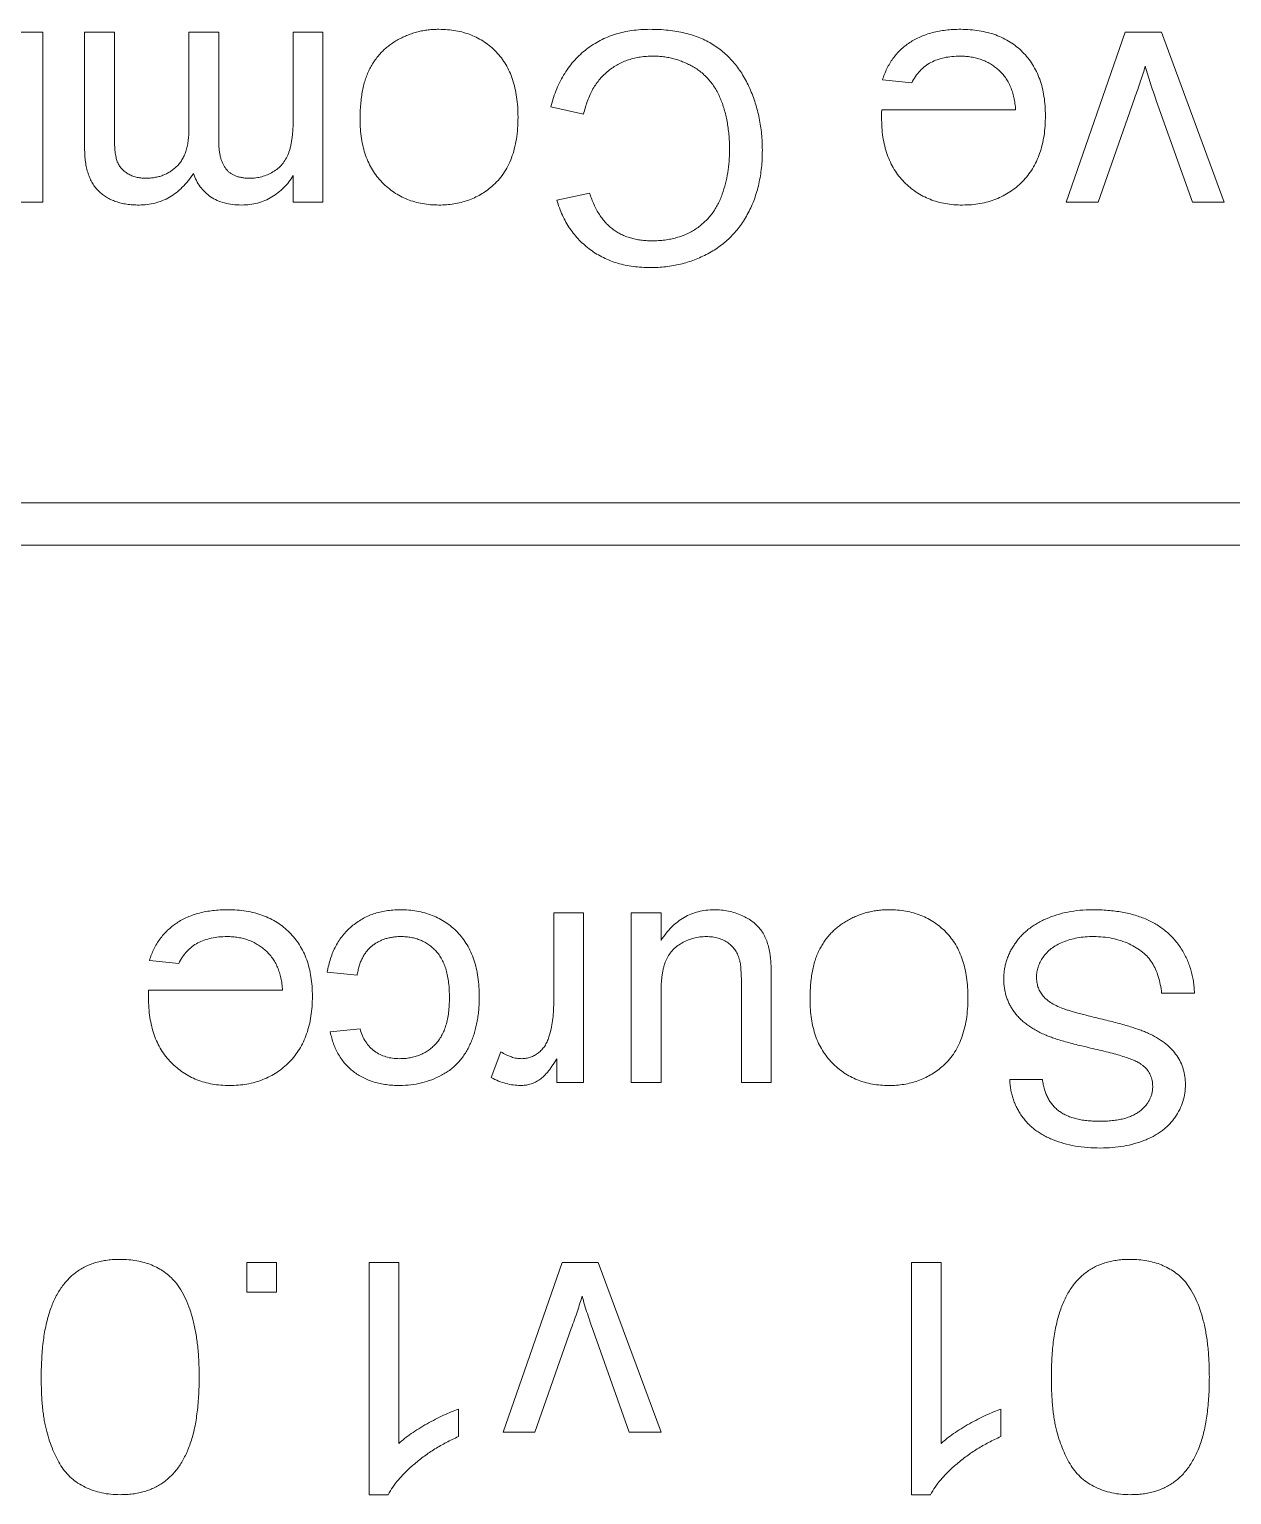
# Model space of a CAD drawing. Header units: inches. Extents: x -9 to 9, y -9.9 to 12.5.
# Drawn here: x 0.537 to 1.197, y 9.895 to 10.699 of the extents above; entities that cross this region are included whole.
import ezdxf

# ---------------------------------------------------------------- set-up
doc = ezdxf.new("R2010")
doc.units = ezdxf.units.IN
doc.header["$MEASUREMENT"] = 0

msp = doc.modelspace()

# ---------------------------------------------------------------- linework, layer by layer
at = {"color": 7, "linetype": 'Continuous', "lineweight": 15}
for p, q in [((0.52813, 10.6978), (0.54447, 10.6978)), ((0.54447, 10.6978), (0.54447, 10.60464)), ((0.56735, 10.63416), (0.56735, 10.6978)), ((0.56735, 10.6978), (0.5837, 10.6978)), ((0.5837, 10.6978), (0.5837, 10.64019)), ((0.62456, 10.64466), (0.62456, 10.6978)), ((0.62456, 10.6978), (0.6409, 10.6978)), ((0.6409, 10.6978), (0.6409, 10.63838)), ((0.68176, 10.65035), (0.68176, 10.6978)), ((0.68176, 10.6978), (0.69811, 10.6978)), ((0.69811, 10.6978), (0.69811, 10.60464)), ((1.10582, 10.60464), (1.13818, 10.6978)), ((1.13818, 10.6978), (1.15795, 10.6978)), ((1.15795, 10.6978), (1.19245, 10.60464)), ((1.02104, 10.67002), (1.005, 10.67165)), ((0.84104, 10.6528), (0.82307, 10.65699)), ((1.00457, 10.65531), (1.07804, 10.65531)), ((1.14319, 10.66149), (1.12322, 10.60464)), ((1.17503, 10.60464), (1.15519, 10.66044)), ((0.68176, 10.60464), (0.68176, 10.61917)), ((0.82633, 10.60574), (0.84431, 10.60959)), ((0.54447, 10.60464), (0.52813, 10.60464)), ((0.69811, 10.60464), (0.68176, 10.60464)), ((1.12322, 10.60464), (1.10582, 10.60464)), ((1.19245, 10.60464), (1.17503, 10.60464)), ((1.68579, 10.43958), (-1.32421, 10.43958)), ((-1.32421, 10.41642), (1.68579, 10.41642)), ((0.8247, 10.16521), (0.8247, 10.2147)), ((0.8247, 10.2147), (0.84104, 10.2147)), ((0.84104, 10.2147), (0.84104, 10.12154)), ((0.8672, 10.12154), (0.8672, 10.2147)), ((0.8672, 10.2147), (0.88354, 10.2147)), ((0.88354, 10.2147), (0.88354, 10.19948)), ((0.61897, 10.18692), (0.60293, 10.18855)), ((0.71683, 10.18038), (0.70048, 10.18202)), ((0.60249, 10.17221), (0.67597, 10.17221)), ((0.92767, 10.12154), (0.92767, 10.17221)), ((0.94401, 10.17898), (0.94401, 10.12154)), ((0.88354, 10.17047), (0.88354, 10.12154)), ((1.1761, 10.17057), (1.15813, 10.17057)), ((0.70212, 10.14933), (0.71846, 10.15096)), ((0.79038, 10.12427), (0.79574, 10.1384)), ((0.82633, 10.12154), (0.82633, 10.13454)), ((1.07477, 10.12318), (1.09275, 10.12318)), ((0.84104, 10.12154), (0.82633, 10.12154)), ((0.88354, 10.12154), (0.8672, 10.12154)), ((0.94401, 10.12154), (0.92767, 10.12154)), ((0.65635, 10.00653), (0.65635, 10.02288)), ((0.65635, 10.02288), (0.6727, 10.02288)), ((0.6727, 10.02288), (0.6727, 10.00653)), ((0.72336, 9.89539), (0.72336, 10.02288)), ((0.72336, 10.02288), (0.73971, 10.02288)), ((0.73971, 10.02288), (0.73971, 9.92353)), ((0.79691, 9.92971), (0.82927, 10.02288)), ((0.82927, 10.02288), (0.84904, 10.02288)), ((0.84904, 10.02288), (0.88354, 9.92971)), ((1.02083, 9.89539), (1.02083, 10.02288)), ((1.02083, 10.02288), (1.03718, 10.02288)), ((1.03718, 10.02288), (1.03718, 9.92353)), ((0.6727, 10.00653), (0.65635, 10.00653)), ((0.83428, 9.98656), (0.81431, 9.92971)), ((0.86612, 9.92971), (0.84628, 9.98551)), ((0.7724, 9.94233), (0.7724, 9.92726)), ((1.06987, 9.94233), (1.06987, 9.92726)), ((0.81431, 9.92971), (0.79691, 9.92971)), ((0.88354, 9.92971), (0.86612, 9.92971)), ((0.73389, 9.89539), (0.72336, 9.89539)), ((1.03135, 9.89539), (1.02083, 9.89539))]:
    msp.add_line(p, q, dxfattribs=at)
for points, knots in [([(0.71846, 10.64992), (0.71847, 10.65137), (0.7185, 10.65418), (0.71875, 10.65828), (0.7192, 10.66213), (0.71973, 10.66577), (0.72051, 10.66915), (0.72142, 10.6723), (0.72252, 10.67522), (0.72377, 10.67792), (0.7252, 10.68042), (0.72675, 10.68278), (0.72849, 10.68497), (0.73037, 10.68703), (0.73238, 10.68895), (0.73457, 10.69072), (0.73691, 10.69234), (0.73939, 10.69382), (0.74197, 10.69515), (0.74462, 10.69629), (0.74731, 10.69727), (0.75008, 10.69806), (0.75291, 10.69868), (0.75581, 10.6991), (0.75875, 10.69941), (0.76073, 10.69943), (0.76172, 10.69944)], [0, 0, 0, 0, 0.05819, 0.113056, 0.165061, 0.21424, 0.260568, 0.30443, 0.346129, 0.385785, 0.423948, 0.461726, 0.499248, 0.536313, 0.573594, 0.611063, 0.649419, 0.688099, 0.726978, 0.76576, 0.803976, 0.842431, 0.881298, 0.920407, 0.959944, 1, 1, 1, 1]), ([(0.76172, 10.69944), (0.76331, 10.6994), (0.7664, 10.69931), (0.77094, 10.69875), (0.77524, 10.69779), (0.77929, 10.69639), (0.78313, 10.69466), (0.78673, 10.69252), (0.79008, 10.68998), (0.7932, 10.68707), (0.79603, 10.6838), (0.79846, 10.68015), (0.80051, 10.67615), (0.8022, 10.67182), (0.80349, 10.66714), (0.80443, 10.66214), (0.805, 10.65679), (0.80506, 10.65311), (0.80509, 10.65122)], [0, 0, 0, 0, 0.0647396, 0.1264183, 0.1863146, 0.244378, 0.3013322, 0.3579286, 0.415028, 0.4730914, 0.5317804, 0.5911912, 0.6518468, 0.7149376, 0.7806644, 0.8496837, 0.9227631, 1, 1, 1, 1]), ([(0.82307, 10.65699), (0.82355, 10.65868), (0.82448, 10.66197), (0.82625, 10.66671), (0.82834, 10.67111), (0.83061, 10.67526), (0.83325, 10.67904), (0.83609, 10.68257), (0.83927, 10.68575), (0.84268, 10.68863), (0.84634, 10.69119), (0.85019, 10.6934), (0.85424, 10.69526), (0.85849, 10.69681), (0.86295, 10.69797), (0.8676, 10.69881), (0.87244, 10.69933), (0.87573, 10.6994), (0.87741, 10.69944)], [0, 0, 0, 0, 0.070105, 0.137097, 0.202218, 0.265097, 0.326373, 0.386698, 0.446239, 0.505995, 0.565481, 0.624425, 0.683759, 0.743933, 0.805288, 0.868009, 0.932799, 1, 1, 1, 1]), ([(0.87741, 10.69944), (0.87914, 10.69941), (0.88252, 10.69937), (0.88746, 10.69898), (0.89216, 10.69833), (0.8966, 10.69739), (0.90082, 10.69627), (0.90478, 10.69483), (0.90848, 10.69312), (0.91195, 10.69117), (0.91518, 10.68895), (0.91824, 10.68653), (0.92106, 10.68384), (0.92372, 10.68094), (0.92613, 10.67779), (0.92837, 10.67443), (0.93041, 10.67082), (0.93223, 10.667), (0.93386, 10.66304), (0.93526, 10.65898), (0.93644, 10.65484), (0.93741, 10.65064), (0.93819, 10.64636), (0.93871, 10.64201), (0.93906, 10.63759), (0.93909, 10.63461), (0.93911, 10.63311)], [0, 0, 0, 0, 0.050456, 0.098556, 0.14473, 0.188637, 0.231133, 0.27185, 0.31154, 0.350034, 0.387939, 0.425775, 0.46374, 0.501732, 0.540349, 0.579424, 0.619706, 0.661048, 0.702946, 0.74475, 0.786356, 0.828428, 0.870587, 0.913149, 0.956257, 1, 1, 1, 1]), ([(1.005, 10.67165), (1.00536, 10.67273), (1.00606, 10.67485), (1.00741, 10.67788), (1.00893, 10.68073), (1.0107, 10.6834), (1.01271, 10.68588), (1.0149, 10.68819), (1.01732, 10.69029), (1.01995, 10.69221), (1.02279, 10.69392), (1.02582, 10.6954), (1.02903, 10.69666), (1.03244, 10.69768), (1.03604, 10.69847), (1.03983, 10.69901), (1.0438, 10.6994), (1.04651, 10.69942), (1.0479, 10.69944)], [0, 0, 0, 0, 0.061746, 0.121405, 0.179781, 0.237523, 0.29511, 0.352702, 0.410413, 0.46936, 0.529344, 0.590175, 0.652291, 0.716546, 0.783338, 0.852563, 0.924565, 1, 1, 1, 1]), ([(1.0479, 10.69944), (1.04964, 10.6994), (1.05304, 10.69932), (1.05799, 10.69872), (1.06267, 10.69776), (1.06708, 10.69641), (1.0712, 10.69464), (1.07506, 10.69249), (1.07863, 10.68994), (1.0819, 10.68703), (1.08485, 10.68375), (1.08741, 10.68014), (1.08957, 10.67622), (1.09134, 10.67198), (1.09271, 10.66743), (1.09367, 10.66256), (1.09427, 10.65739), (1.09434, 10.65384), (1.09438, 10.65201)], [0, 0, 0, 0, 0.0692695, 0.1352168, 0.1986324, 0.2593748, 0.3188067, 0.3771379, 0.4350392, 0.4931965, 0.5515799, 0.6102309, 0.6691551, 0.7298368, 0.7929494, 0.8583596, 0.9273401, 1, 1, 1, 1]), ([(0.87915, 10.68473), (0.87796, 10.6847), (0.87563, 10.68466), (0.87221, 10.68426), (0.86891, 10.68366), (0.86578, 10.68276), (0.86276, 10.68163), (0.8599, 10.68025), (0.85718, 10.6786), (0.85459, 10.67672), (0.85219, 10.67456), (0.84996, 10.67219), (0.84796, 10.66955), (0.84613, 10.6667), (0.84457, 10.66356), (0.84314, 10.66021), (0.84198, 10.65659), (0.84136, 10.65408), (0.84104, 10.6528)], [0, 0, 0, 0, 0.065391, 0.128782, 0.190007, 0.250129, 0.308895, 0.367351, 0.425563, 0.484428, 0.543694, 0.603565, 0.663933, 0.726276, 0.790614, 0.857409, 0.927136, 1, 1, 1, 1]), ([(0.92113, 10.63304), (0.92112, 10.63435), (0.92109, 10.63693), (0.92086, 10.64074), (0.92047, 10.64442), (0.91997, 10.64799), (0.91927, 10.65142), (0.91847, 10.65474), (0.91746, 10.65791), (0.91635, 10.66097), (0.91505, 10.66385), (0.91359, 10.66657), (0.91196, 10.66911), (0.91014, 10.67144), (0.90816, 10.67356), (0.90604, 10.67555), (0.90373, 10.67731), (0.90125, 10.67885), (0.89868, 10.68023), (0.89605, 10.68143), (0.89336, 10.68246), (0.89062, 10.68327), (0.88783, 10.68395), (0.88497, 10.6844), (0.88207, 10.68466), (0.88013, 10.6847), (0.87915, 10.68473)], [0, 0, 0, 0, 0.052129, 0.102648, 0.151646, 0.199173, 0.245767, 0.290748, 0.335064, 0.378003, 0.419961, 0.460693, 0.500589, 0.539652, 0.577969, 0.616285, 0.654666, 0.693446, 0.732207, 0.770524, 0.808551, 0.846348, 0.884272, 0.922664, 0.961056, 1, 1, 1, 1]), ([(1.0476, 10.68473), (1.04609, 10.68468), (1.04317, 10.68459), (1.03895, 10.68396), (1.03508, 10.68286), (1.03154, 10.68133), (1.02833, 10.67928), (1.02551, 10.67669), (1.02302, 10.67359), (1.02171, 10.67123), (1.02104, 10.67002)], [0, 0, 0, 0, 0.140657, 0.272319, 0.396162, 0.514862, 0.630882, 0.748866, 0.87083, 1, 1, 1, 1]), ([(1.07804, 10.65531), (1.07794, 10.65646), (1.07774, 10.65871), (1.07715, 10.66198), (1.07633, 10.66504), (1.07529, 10.66789), (1.07398, 10.67052), (1.07246, 10.67296), (1.07071, 10.67518), (1.06869, 10.67717), (1.06654, 10.67897), (1.0642, 10.68049), (1.06175, 10.68181), (1.05918, 10.68288), (1.05647, 10.6837), (1.05363, 10.68428), (1.05065, 10.68465), (1.04863, 10.6847), (1.0476, 10.68473)], [0, 0, 0, 0, 0.073285, 0.143507, 0.210045, 0.273938, 0.335999, 0.395924, 0.455882, 0.515444, 0.574901, 0.633757, 0.691977, 0.75104, 0.810311, 0.871519, 0.934609, 1, 1, 1, 1]), ([(1.14914, 10.67921), (1.14875, 10.67791), (1.14794, 10.67519), (1.14654, 10.67095), (1.14497, 10.66633), (1.1438, 10.66314), (1.14319, 10.66149)], [0, 0, 0, 0, 0.216886, 0.455288, 0.716582, 1, 1, 1, 1]), ([(1.15519, 10.66044), (1.1541, 10.6635), (1.15191, 10.6697), (1.15007, 10.67602), (1.14914, 10.67921)], [0, 0, 0, 0, 0.494177, 1, 1, 1, 1]), ([(1.00449, 10.65112), (1.0045, 10.6517), (1.00452, 10.65309), (1.00455, 10.65449), (1.00457, 10.65531)], [0, 0, 0, 0, 0.414608, 1, 1, 1, 1]), ([(0.65794, 10.61771), (0.65906, 10.61775), (0.6613, 10.61781), (0.66456, 10.61852), (0.66771, 10.61959), (0.67069, 10.6211), (0.67344, 10.62298), (0.67577, 10.62537), (0.67773, 10.62811), (0.67897, 10.63073), (0.67979, 10.63303), (0.68031, 10.63497), (0.68078, 10.63709), (0.68112, 10.63939), (0.68143, 10.64187), (0.68163, 10.64454), (0.68172, 10.64738), (0.68175, 10.64934), (0.68176, 10.65035)], [0, 0, 0, 0, 0.073205, 0.144966, 0.216391, 0.288928, 0.361261, 0.432111, 0.504763, 0.579781, 0.6197, 0.663347, 0.710361, 0.760235, 0.814889, 0.87263, 0.934116, 1, 1, 1, 1]), ([(0.76172, 10.603), (0.76017, 10.60305), (0.75713, 10.60313), (0.75266, 10.60368), (0.74843, 10.6047), (0.74439, 10.60603), (0.74061, 10.60783), (0.73699, 10.60993), (0.73365, 10.61253), (0.7305, 10.61542), (0.72767, 10.61868), (0.7252, 10.62227), (0.7231, 10.62614), (0.72138, 10.63033), (0.72009, 10.63482), (0.71915, 10.6396), (0.71854, 10.64466), (0.71849, 10.64814), (0.71846, 10.64992)], [0, 0, 0, 0, 0.064643, 0.126877, 0.18704, 0.245838, 0.303782, 0.361534, 0.420014, 0.479523, 0.539642, 0.599585, 0.660557, 0.723091, 0.787772, 0.855066, 0.925797, 1, 1, 1, 1]), ([(0.80509, 10.65122), (0.80504, 10.64915), (0.80496, 10.64514), (0.80429, 10.63933), (0.80318, 10.63393), (0.80163, 10.62895), (0.79963, 10.62437), (0.79717, 10.62021), (0.79425, 10.61646), (0.79196, 10.61432), (0.79081, 10.61325)], [0, 0, 0, 0, 0.148309, 0.287057, 0.418516, 0.542549, 0.66052, 0.775371, 0.887867, 1, 1, 1, 1]), ([(1.04885, 10.603), (1.04725, 10.60304), (1.04413, 10.60312), (1.03956, 10.60373), (1.0352, 10.60468), (1.03106, 10.60607), (1.02717, 10.60786), (1.02349, 10.61005), (1.02004, 10.61262), (1.01683, 10.61558), (1.01393, 10.61889), (1.01137, 10.62254), (1.00926, 10.62653), (1.00747, 10.63082), (1.00615, 10.63546), (1.00516, 10.64039), (1.00461, 10.64565), (1.00453, 10.64926), (1.00449, 10.65112)], [0, 0, 0, 0, 0.064676, 0.126693, 0.186885, 0.245564, 0.303388, 0.360871, 0.418646, 0.477825, 0.537571, 0.597386, 0.65814, 0.720578, 0.785747, 0.853378, 0.924621, 1, 1, 1, 1]), ([(1.09438, 10.65201), (1.09434, 10.65012), (1.09427, 10.64645), (1.09368, 10.6411), (1.09268, 10.63608), (1.09132, 10.63136), (1.08951, 10.62699), (1.08735, 10.62292), (1.08475, 10.6192), (1.08178, 10.61582), (1.07848, 10.61283), (1.07498, 10.61016), (1.07119, 10.60796), (1.06718, 10.60614), (1.06292, 10.60474), (1.05844, 10.60371), (1.05372, 10.60313), (1.05049, 10.60305), (1.04885, 10.603)], [0, 0, 0, 0, 0.075059, 0.145767, 0.213291, 0.278084, 0.340203, 0.400824, 0.460531, 0.519906, 0.578978, 0.636892, 0.694436, 0.752656, 0.811423, 0.872078, 0.934732, 1, 1, 1, 1]), ([(0.5837, 10.64019), (0.58371, 10.63875), (0.58374, 10.63608), (0.58405, 10.6324), (0.58449, 10.62936), (0.58521, 10.62688), (0.5862, 10.62483), (0.58748, 10.62304), (0.58914, 10.6215), (0.59107, 10.62016), (0.59325, 10.61905), (0.59563, 10.61827), (0.5982, 10.6178), (0.59997, 10.61774), (0.60088, 10.61771)], [0, 0, 0, 0, 0.132, 0.244831, 0.338158, 0.413996, 0.479999, 0.546536, 0.61447, 0.686819, 0.761201, 0.837747, 0.916318, 1, 1, 1, 1]), ([(0.60088, 10.61771), (0.60172, 10.61773), (0.60335, 10.61777), (0.60575, 10.6181), (0.60805, 10.61855), (0.61023, 10.61929), (0.61231, 10.62017), (0.61427, 10.6213), (0.61614, 10.62259), (0.61787, 10.62411), (0.61949, 10.62581), (0.62084, 10.62781), (0.62198, 10.63004), (0.62294, 10.6325), (0.62366, 10.6352), (0.62421, 10.63814), (0.6245, 10.64131), (0.62454, 10.64352), (0.62456, 10.64466)], [0, 0, 0, 0, 0.061413, 0.120127, 0.177722, 0.233757, 0.289007, 0.343682, 0.399441, 0.455811, 0.512968, 0.571498, 0.632828, 0.696664, 0.765474, 0.838055, 0.91606, 1, 1, 1, 1]), ([(0.6409, 10.63838), (0.64091, 10.63754), (0.64091, 10.63593), (0.64114, 10.63359), (0.64143, 10.6314), (0.64186, 10.62937), (0.64242, 10.62752), (0.64312, 10.62583), (0.6439, 10.62427), (0.64486, 10.62289), (0.64592, 10.62165), (0.64718, 10.62059), (0.64858, 10.61969), (0.65016, 10.61898), (0.65188, 10.61841), (0.65376, 10.61801), (0.65579, 10.61775), (0.6572, 10.61773), (0.65794, 10.61771)], [0, 0, 0, 0, 0.081226, 0.156926, 0.228882, 0.295845, 0.358232, 0.417324, 0.473288, 0.527532, 0.580385, 0.632696, 0.686719, 0.742338, 0.800776, 0.862704, 0.928691, 1, 1, 1, 1]), ([(0.59723, 10.603), (0.59606, 10.60303), (0.59379, 10.60308), (0.5905, 10.60344), (0.5874, 10.60402), (0.58452, 10.60486), (0.58184, 10.60594), (0.57936, 10.60724), (0.57711, 10.60881), (0.57504, 10.6106), (0.57322, 10.61267), (0.57163, 10.61498), (0.5703, 10.61755), (0.56923, 10.62038), (0.56839, 10.62346), (0.56778, 10.6268), (0.56743, 10.6304), (0.56738, 10.63288), (0.56735, 10.63416)], [0, 0, 0, 0, 0.070807, 0.137826, 0.200933, 0.261735, 0.319665, 0.375811, 0.431114, 0.486018, 0.541264, 0.597711, 0.655926, 0.71674, 0.78102, 0.849299, 0.922483, 1, 1, 1, 1]), ([(0.93911, 10.63311), (0.93908, 10.6315), (0.93903, 10.6283), (0.93868, 10.62358), (0.93806, 10.61903), (0.93722, 10.61464), (0.93612, 10.61041), (0.9348, 10.60632), (0.93321, 10.60241), (0.9314, 10.59866), (0.92936, 10.59509), (0.92711, 10.59173), (0.92465, 10.5886), (0.92199, 10.58569), (0.91912, 10.58298), (0.91602, 10.58055), (0.91275, 10.57828), (0.90927, 10.57627), (0.90565, 10.57449), (0.90192, 10.57293), (0.89811, 10.57163), (0.89421, 10.57055), (0.89022, 10.5697), (0.88613, 10.56913), (0.88196, 10.56876), (0.87914, 10.56871), (0.87772, 10.56868)], [0, 0, 0, 0, 0.048373, 0.095592, 0.141304, 0.185627, 0.22927, 0.271846, 0.313861, 0.355409, 0.396447, 0.436612, 0.476122, 0.515395, 0.554467, 0.593778, 0.633311, 0.67334, 0.713632, 0.753903, 0.793985, 0.834119, 0.874701, 0.915841, 0.957478, 1, 1, 1, 1]), ([(0.87853, 10.58339), (0.87974, 10.58341), (0.88211, 10.58344), (0.88558, 10.58379), (0.8889, 10.5843), (0.89206, 10.58509), (0.89508, 10.58604), (0.89794, 10.58726), (0.90067, 10.58866), (0.90322, 10.59029), (0.90559, 10.59212), (0.90783, 10.59405), (0.90984, 10.59618), (0.91166, 10.59845), (0.91334, 10.60084), (0.91478, 10.60341), (0.91608, 10.60611), (0.9175, 10.60991), (0.91897, 10.6148), (0.92022, 10.6208), (0.92098, 10.62689), (0.92108, 10.63098), (0.92113, 10.63304)], [0, 0, 0, 0, 0.048891, 0.095569, 0.140891, 0.184464, 0.22713, 0.268934, 0.310034, 0.350896, 0.391165, 0.430923, 0.47036, 0.509276, 0.548609, 0.588224, 0.62825, 0.66954, 0.752184, 0.834466, 0.916984, 1, 1, 1, 1]), ([(0.62711, 10.62029), (0.62615, 10.61892), (0.62427, 10.61625), (0.62103, 10.61273), (0.61764, 10.6097), (0.61398, 10.60725), (0.61009, 10.60534), (0.606, 10.60398), (0.60168, 10.60317), (0.59873, 10.60306), (0.59723, 10.603)], [0, 0, 0, 0, 0.139728, 0.270996, 0.396376, 0.517305, 0.636329, 0.754958, 0.875182, 1, 1, 1, 1]), ([(0.65347, 10.603), (0.65181, 10.60305), (0.64864, 10.60314), (0.64411, 10.60403), (0.64004, 10.60545), (0.63645, 10.60746), (0.63336, 10.61), (0.6307, 10.61297), (0.62858, 10.61644), (0.62761, 10.61899), (0.62711, 10.62029)], [0, 0, 0, 0, 0.146316, 0.280555, 0.406071, 0.526091, 0.642754, 0.758503, 0.876798, 1, 1, 1, 1]), ([(0.68176, 10.61917), (0.681, 10.61799), (0.67949, 10.61565), (0.6767, 10.61254), (0.67358, 10.60978), (0.67013, 10.60736), (0.66634, 10.60541), (0.66228, 10.604), (0.65795, 10.60316), (0.65499, 10.60306), (0.65347, 10.603)], [0, 0, 0, 0, 0.1233427, 0.2442648, 0.3662436, 0.4893953, 0.6139476, 0.7391931, 0.8664892, 1, 1, 1, 1]), ([(0.79081, 10.61325), (0.7898, 10.61242), (0.78781, 10.6108), (0.78456, 10.60873), (0.78115, 10.60696), (0.77759, 10.60549), (0.77385, 10.60437), (0.76995, 10.60359), (0.76589, 10.60308), (0.76313, 10.60303), (0.76172, 10.603)], [0, 0, 0, 0, 0.123513, 0.244883, 0.366289, 0.488019, 0.611574, 0.737271, 0.866217, 1, 1, 1, 1]), ([(0.87772, 10.56868), (0.87612, 10.56871), (0.87299, 10.56877), (0.86839, 10.56923), (0.86398, 10.57001), (0.85975, 10.57103), (0.85574, 10.57243), (0.8519, 10.57408), (0.84828, 10.57609), (0.84484, 10.57835), (0.84166, 10.58093), (0.83866, 10.5837), (0.836, 10.58679), (0.83351, 10.59007), (0.83133, 10.59363), (0.82938, 10.59743), (0.82768, 10.60147), (0.82679, 10.6043), (0.82633, 10.60574)], [0, 0, 0, 0, 0.069788, 0.137264, 0.20239, 0.265807, 0.327736, 0.388372, 0.448804, 0.508807, 0.568517, 0.62789, 0.687367, 0.747048, 0.808017, 0.870075, 0.933945, 1, 1, 1, 1]), ([(0.84431, 10.60959), (0.84469, 10.60849), (0.84544, 10.60633), (0.84673, 10.60325), (0.84817, 10.60041), (0.84969, 10.59778), (0.85139, 10.5954), (0.8532, 10.59325), (0.85512, 10.59131), (0.8572, 10.58963), (0.8594, 10.58815), (0.86172, 10.58687), (0.86419, 10.5858), (0.8668, 10.5849), (0.86954, 10.58422), (0.87242, 10.58373), (0.87543, 10.58345), (0.87749, 10.58341), (0.87853, 10.58339)], [0, 0, 0, 0, 0.074846, 0.146606, 0.21455, 0.279222, 0.341544, 0.401651, 0.459616, 0.516717, 0.572647, 0.62939, 0.686655, 0.745589, 0.805897, 0.867979, 0.932745, 1, 1, 1, 1]), ([(0.60293, 10.18855), (0.60328, 10.18963), (0.60398, 10.19176), (0.60533, 10.19478), (0.60686, 10.19763), (0.60863, 10.2003), (0.61063, 10.20278), (0.61283, 10.20509), (0.61525, 10.2072), (0.61788, 10.20911), (0.62072, 10.21082), (0.62374, 10.21231), (0.62695, 10.21356), (0.63036, 10.21458), (0.63397, 10.21537), (0.63776, 10.21592), (0.64173, 10.2163), (0.64444, 10.21633), (0.64583, 10.21634)], [0, 0, 0, 0, 0.061746, 0.1214046, 0.179781, 0.2375234, 0.2951099, 0.3527019, 0.4104128, 0.4693603, 0.5293444, 0.5901755, 0.6522913, 0.7165464, 0.7833381, 0.8525626, 0.9245653, 1, 1, 1, 1]), ([(0.64583, 10.21634), (0.64757, 10.2163), (0.65096, 10.21622), (0.65592, 10.21562), (0.6606, 10.21467), (0.66501, 10.21331), (0.66913, 10.21154), (0.67299, 10.20939), (0.67656, 10.20685), (0.67983, 10.20393), (0.68278, 10.20066), (0.68534, 10.19704), (0.6875, 10.19312), (0.68926, 10.18888), (0.69064, 10.18433), (0.6916, 10.17946), (0.6922, 10.17429), (0.69227, 10.17074), (0.69231, 10.16891)], [0, 0, 0, 0, 0.069269, 0.135217, 0.198632, 0.259375, 0.318807, 0.377138, 0.435039, 0.493196, 0.55158, 0.610231, 0.669155, 0.729837, 0.792949, 0.85836, 0.92734, 1, 1, 1, 1]), ([(0.70048, 10.18202), (0.70071, 10.18332), (0.70117, 10.1859), (0.70225, 10.1896), (0.70349, 10.19311), (0.70509, 10.19637), (0.70685, 10.19946), (0.70895, 10.20227), (0.71125, 10.2049), (0.71382, 10.20728), (0.71659, 10.20941), (0.71952, 10.21127), (0.72262, 10.21285), (0.72586, 10.21412), (0.72926, 10.21512), (0.73281, 10.21583), (0.73652, 10.21624), (0.73904, 10.21631), (0.74032, 10.21634)], [0, 0, 0, 0, 0.068933, 0.135554, 0.200032, 0.262323, 0.323744, 0.38414, 0.444281, 0.505283, 0.565504, 0.625727, 0.685242, 0.745587, 0.806441, 0.86913, 0.933187, 1, 1, 1, 1]), ([(0.74032, 10.21634), (0.74192, 10.2163), (0.74505, 10.21621), (0.74962, 10.21566), (0.75395, 10.21468), (0.75804, 10.21333), (0.76191, 10.21159), (0.76549, 10.20942), (0.76887, 10.20691), (0.77198, 10.204), (0.77477, 10.20072), (0.77721, 10.19709), (0.77929, 10.19315), (0.78094, 10.18884), (0.78224, 10.18423), (0.78318, 10.17927), (0.78375, 10.17398), (0.78381, 10.17035), (0.78384, 10.16848)], [0, 0, 0, 0, 0.065586, 0.128099, 0.188133, 0.24688, 0.304283, 0.361189, 0.418211, 0.476408, 0.535006, 0.594265, 0.654913, 0.717373, 0.782581, 0.851075, 0.92363, 1, 1, 1, 1]), ([(0.88354, 10.19948), (0.88444, 10.20083), (0.88618, 10.20344), (0.88925, 10.20689), (0.89257, 10.20978), (0.89609, 10.21222), (0.8999, 10.21404), (0.90393, 10.21539), (0.90821, 10.21621), (0.91115, 10.21629), (0.91265, 10.21634)], [0, 0, 0, 0, 0.137315, 0.267183, 0.391458, 0.51145, 0.630718, 0.74988, 0.872254, 1, 1, 1, 1]), ([(0.91265, 10.21634), (0.91398, 10.2163), (0.91661, 10.21622), (0.92049, 10.21561), (0.92425, 10.21465), (0.92779, 10.21327), (0.93107, 10.21165), (0.93392, 10.20975), (0.93634, 10.20767), (0.93833, 10.20535), (0.93992, 10.20277), (0.94125, 10.19997), (0.94233, 10.19691), (0.94282, 10.19475), (0.94307, 10.19364)], [0, 0, 0, 0, 0.096027, 0.189926, 0.28267, 0.375489, 0.464291, 0.546302, 0.622118, 0.694065, 0.765876, 0.840118, 0.917697, 1, 1, 1, 1]), ([(0.96526, 10.16682), (0.96527, 10.16827), (0.9653, 10.17108), (0.96555, 10.17518), (0.966, 10.17904), (0.96653, 10.18267), (0.96731, 10.18605), (0.96822, 10.18921), (0.96932, 10.19212), (0.97057, 10.19482), (0.972, 10.19732), (0.97355, 10.19968), (0.97529, 10.20187), (0.97717, 10.20393), (0.97918, 10.20585), (0.98137, 10.20762), (0.98371, 10.20925), (0.98619, 10.21072), (0.98877, 10.21205), (0.99142, 10.21319), (0.99412, 10.21418), (0.99688, 10.21497), (0.99971, 10.21558), (1.00261, 10.216), (1.00555, 10.21631), (1.00753, 10.21633), (1.00852, 10.21634)], [0, 0, 0, 0, 0.05819, 0.113056, 0.165061, 0.21424, 0.260568, 0.30443, 0.346129, 0.385785, 0.423948, 0.461726, 0.499248, 0.536313, 0.573594, 0.611063, 0.649419, 0.688099, 0.726978, 0.76576, 0.803976, 0.842431, 0.881298, 0.920407, 0.959944, 1, 1, 1, 1]), ([(1.00852, 10.21634), (1.01011, 10.2163), (1.0132, 10.21622), (1.01774, 10.21565), (1.02204, 10.21469), (1.02609, 10.21329), (1.02993, 10.21156), (1.03353, 10.20943), (1.03688, 10.20688), (1.04, 10.20397), (1.04283, 10.2007), (1.04526, 10.19705), (1.04731, 10.19305), (1.049, 10.18872), (1.05029, 10.18405), (1.05123, 10.17904), (1.0518, 10.17369), (1.05186, 10.17001), (1.05189, 10.16812)], [0, 0, 0, 0, 0.06474, 0.126418, 0.186315, 0.244378, 0.301332, 0.357929, 0.415028, 0.473091, 0.53178, 0.591191, 0.651847, 0.714938, 0.780664, 0.849684, 0.922763, 1, 1, 1, 1]), ([(1.0715, 10.17852), (1.07152, 10.17935), (1.07156, 10.18102), (1.07186, 10.18349), (1.0723, 10.18593), (1.07299, 10.18832), (1.07382, 10.19069), (1.07484, 10.19303), (1.07609, 10.1953), (1.07748, 10.19755), (1.07906, 10.19971), (1.0808, 10.20176), (1.08272, 10.20368), (1.08481, 10.20547), (1.08704, 10.20716), (1.08947, 10.20869), (1.09204, 10.21012), (1.09571, 10.21186), (1.10058, 10.21369), (1.10677, 10.21519), (1.1133, 10.21618), (1.11778, 10.21629), (1.12007, 10.21634)], [0, 0, 0, 0, 0.036496, 0.07282, 0.108798, 0.144729, 0.181448, 0.218435, 0.256061, 0.294675, 0.333822, 0.37289, 0.412357, 0.452192, 0.493122, 0.534617, 0.577588, 0.621694, 0.711886, 0.804298, 0.899807, 1, 1, 1, 1]), ([(1.12007, 10.21634), (1.12153, 10.21633), (1.12439, 10.2163), (1.12858, 10.21603), (1.13259, 10.21564), (1.13643, 10.21505), (1.14008, 10.21428), (1.14356, 10.21337), (1.14685, 10.2123), (1.14997, 10.21105), (1.15291, 10.20962), (1.15568, 10.20803), (1.1583, 10.20626), (1.16075, 10.20431), (1.16306, 10.20222), (1.16518, 10.19993), (1.16716, 10.19751), (1.16893, 10.1949), (1.17054, 10.19218), (1.17195, 10.18936), (1.17316, 10.18644), (1.17414, 10.18343), (1.17498, 10.18035), (1.17554, 10.17717), (1.17598, 10.17391), (1.17606, 10.17169), (1.1761, 10.17057)], [0, 0, 0, 0, 0.053603, 0.1051, 0.154562, 0.202125, 0.24792, 0.292013, 0.334236, 0.375442, 0.415532, 0.454563, 0.49316, 0.531535, 0.569696, 0.607838, 0.646165, 0.684939, 0.723856, 0.762402, 0.801049, 0.840001, 0.878926, 0.918453, 0.958883, 1, 1, 1, 1]), ([(0.64552, 10.20163), (0.64402, 10.20158), (0.64109, 10.20149), (0.63688, 10.20087), (0.63301, 10.19976), (0.62946, 10.19824), (0.62626, 10.19619), (0.62344, 10.1936), (0.62094, 10.19049), (0.61964, 10.18813), (0.61897, 10.18692)], [0, 0, 0, 0, 0.140657, 0.272319, 0.396162, 0.514862, 0.630882, 0.748866, 0.87083, 1, 1, 1, 1]), ([(0.67597, 10.17221), (0.67586, 10.17336), (0.67567, 10.17561), (0.67508, 10.17888), (0.67426, 10.18194), (0.67322, 10.18479), (0.67191, 10.18742), (0.67039, 10.18986), (0.66863, 10.19209), (0.66662, 10.19407), (0.66446, 10.19587), (0.66213, 10.19739), (0.65968, 10.19872), (0.65711, 10.19978), (0.65439, 10.20061), (0.65155, 10.20119), (0.64858, 10.20155), (0.64656, 10.2016), (0.64552, 10.20163)], [0, 0, 0, 0, 0.073285, 0.143507, 0.210045, 0.273938, 0.335999, 0.395924, 0.455882, 0.515444, 0.574901, 0.633757, 0.691977, 0.75104, 0.810311, 0.871519, 0.934609, 1, 1, 1, 1]), ([(0.74086, 10.20163), (0.74007, 10.20162), (0.73854, 10.2016), (0.7363, 10.20132), (0.73416, 10.20092), (0.7321, 10.20036), (0.73016, 10.19962), (0.72831, 10.19871), (0.72653, 10.19768), (0.7249, 10.19643), (0.72335, 10.19507), (0.72198, 10.19347), (0.72074, 10.19172), (0.71967, 10.18979), (0.71872, 10.18769), (0.71794, 10.18541), (0.71729, 10.18296), (0.71699, 10.18126), (0.71683, 10.18038)], [0, 0, 0, 0, 0.0662573, 0.1292928, 0.1908435, 0.2505657, 0.3091183, 0.3667432, 0.4245163, 0.4821008, 0.5402048, 0.5993866, 0.6592994, 0.7211734, 0.7859279, 0.8537656, 0.9244753, 1, 1, 1, 1]), ([(0.76749, 10.16805), (0.76747, 10.16947), (0.76741, 10.17221), (0.7671, 10.17617), (0.7665, 10.17982), (0.76574, 10.1832), (0.76468, 10.18627), (0.7634, 10.18903), (0.76193, 10.19153), (0.76017, 10.19367), (0.75825, 10.19555), (0.75616, 10.19716), (0.75396, 10.19855), (0.75162, 10.19969), (0.74912, 10.20056), (0.74648, 10.20116), (0.74371, 10.20156), (0.74182, 10.20161), (0.74086, 10.20163)], [0, 0, 0, 0, 0.087576, 0.168586, 0.244507, 0.31558, 0.381556, 0.443939, 0.502731, 0.55938, 0.614241, 0.66803, 0.721259, 0.774242, 0.82812, 0.883556, 0.94071, 1, 1, 1, 1]), ([(0.90836, 10.20163), (0.90719, 10.20158), (0.90486, 10.20149), (0.90143, 10.20082), (0.89812, 10.19966), (0.89496, 10.19813), (0.89205, 10.19623), (0.88959, 10.19391), (0.88757, 10.19129), (0.8863, 10.18881), (0.8855, 10.18666), (0.88495, 10.18486), (0.88454, 10.18288), (0.88414, 10.18074), (0.88388, 10.17841), (0.88367, 10.17592), (0.88358, 10.17325), (0.88355, 10.17142), (0.88354, 10.17047)], [0, 0, 0, 0, 0.077007, 0.153568, 0.229484, 0.307498, 0.384345, 0.45736, 0.529381, 0.601378, 0.639715, 0.680706, 0.724935, 0.772794, 0.824206, 0.879356, 0.937732, 1, 1, 1, 1]), ([(0.9267, 10.18855), (0.92641, 10.18953), (0.92585, 10.19143), (0.92442, 10.19403), (0.92262, 10.19631), (0.9204, 10.19825), (0.9178, 10.19974), (0.91491, 10.20086), (0.91172, 10.20149), (0.90951, 10.20158), (0.90836, 10.20163)], [0, 0, 0, 0, 0.124682, 0.243539, 0.361138, 0.480477, 0.602807, 0.728276, 0.859543, 1, 1, 1, 1]), ([(1.12084, 10.20163), (1.11929, 10.2016), (1.11627, 10.20155), (1.1119, 10.20093), (1.10779, 10.20004), (1.104, 10.19871), (1.10058, 10.19707), (1.09758, 10.19512), (1.09503, 10.19289), (1.09302, 10.19037), (1.09146, 10.18771), (1.09031, 10.18498), (1.08962, 10.18219), (1.08953, 10.18032), (1.08948, 10.17939)], [0, 0, 0, 0, 0.108682, 0.211639, 0.308919, 0.403088, 0.491959, 0.574711, 0.652908, 0.72802, 0.799966, 0.86845, 0.934737, 1, 1, 1, 1]), ([(1.15813, 10.17057), (1.15791, 10.17219), (1.1575, 10.1753), (1.15636, 10.17969), (1.1549, 10.18366), (1.15302, 10.18721), (1.15063, 10.19035), (1.14772, 10.19316), (1.14418, 10.19559), (1.1402, 10.19777), (1.13577, 10.19948), (1.13103, 10.20073), (1.12601, 10.20148), (1.12259, 10.20158), (1.12084, 10.20163)], [0, 0, 0, 0, 0.090199, 0.173491, 0.251118, 0.32393, 0.394973, 0.469035, 0.547563, 0.631781, 0.719906, 0.810184, 0.903182, 1, 1, 1, 1]), ([(0.92767, 10.17221), (0.92766, 10.17318), (0.92764, 10.17504), (0.92763, 10.1777), (0.92756, 10.18011), (0.92742, 10.18228), (0.9273, 10.1842), (0.92716, 10.18588), (0.92696, 10.1873), (0.92678, 10.18816), (0.9267, 10.18855)], [0, 0, 0, 0, 0.177553, 0.3395324, 0.4875613, 0.6186163, 0.7372363, 0.8388991, 0.9270002, 1, 1, 1, 1]), ([(0.94307, 10.19364), (0.94322, 10.19275), (0.94355, 10.19077), (0.94382, 10.18743), (0.944, 10.18343), (0.94401, 10.18053), (0.94401, 10.17898)], [0, 0, 0, 0, 0.182698, 0.409374, 0.682241, 1, 1, 1, 1]), ([(1.08948, 10.17939), (1.08952, 10.17846), (1.08959, 10.17665), (1.09023, 10.17405), (1.09123, 10.17162), (1.09269, 10.16936), (1.09467, 10.16726), (1.09724, 10.16536), (1.10039, 10.16362), (1.10274, 10.16267), (1.10399, 10.16217)], [0, 0, 0, 0, 0.114278, 0.223826, 0.330243, 0.439424, 0.55514, 0.686202, 0.833589, 1, 1, 1, 1]), ([(0.60242, 10.16802), (0.60242, 10.1686), (0.60244, 10.17), (0.60247, 10.17139), (0.60249, 10.17221)], [0, 0, 0, 0, 0.414608, 1, 1, 1, 1]), ([(1.09418, 10.14769), (1.09324, 10.14812), (1.09139, 10.14895), (1.08877, 10.15035), (1.08633, 10.15183), (1.08409, 10.1534), (1.08205, 10.15506), (1.08018, 10.15679), (1.07851, 10.15862), (1.07702, 10.16053), (1.07573, 10.16253), (1.07458, 10.16458), (1.07366, 10.16673), (1.07283, 10.16894), (1.07227, 10.17124), (1.07183, 10.1736), (1.07153, 10.17603), (1.07151, 10.17768), (1.0715, 10.17852)], [0, 0, 0, 0, 0.075907, 0.149008, 0.218691, 0.285211, 0.349743, 0.412201, 0.472465, 0.531821, 0.590164, 0.647324, 0.704788, 0.762019, 0.820174, 0.878746, 0.938618, 1, 1, 1, 1]), ([(0.64678, 10.11991), (0.64518, 10.11995), (0.64206, 10.12002), (0.63749, 10.12063), (0.63313, 10.12158), (0.62899, 10.12297), (0.62509, 10.12477), (0.62142, 10.12695), (0.61797, 10.12953), (0.61476, 10.13248), (0.61185, 10.13579), (0.6093, 10.13944), (0.60719, 10.14344), (0.6054, 10.14773), (0.60407, 10.15236), (0.60309, 10.15729), (0.60254, 10.16255), (0.60246, 10.16616), (0.60242, 10.16802)], [0, 0, 0, 0, 0.0646756, 0.1266935, 0.1868853, 0.2455635, 0.303388, 0.3608707, 0.4186456, 0.4778252, 0.5375711, 0.5973859, 0.6581405, 0.7205776, 0.785747, 0.8533781, 0.924621, 1, 1, 1, 1]), ([(0.69231, 10.16891), (0.69227, 10.16702), (0.6922, 10.16335), (0.69161, 10.158), (0.69061, 10.15298), (0.68925, 10.14826), (0.68744, 10.14389), (0.68528, 10.13982), (0.68268, 10.1361), (0.67971, 10.13272), (0.67641, 10.12974), (0.67291, 10.12706), (0.66911, 10.12487), (0.6651, 10.12305), (0.66085, 10.12164), (0.65637, 10.12061), (0.65164, 10.12003), (0.64842, 10.11995), (0.64678, 10.11991)], [0, 0, 0, 0, 0.075059, 0.145767, 0.213291, 0.278084, 0.340203, 0.400824, 0.460531, 0.519906, 0.578978, 0.636892, 0.694436, 0.752656, 0.811423, 0.872078, 0.934732, 1, 1, 1, 1]), ([(0.74012, 10.13462), (0.74111, 10.13464), (0.74305, 10.13468), (0.74589, 10.13509), (0.74859, 10.13568), (0.75113, 10.1366), (0.75355, 10.13772), (0.75583, 10.1391), (0.75796, 10.14075), (0.75993, 10.14265), (0.76175, 10.14479), (0.76327, 10.14728), (0.76462, 10.15001), (0.76564, 10.15307), (0.7665, 10.15639), (0.76706, 10.16003), (0.76742, 10.16394), (0.76747, 10.16665), (0.76749, 10.16805)], [0, 0, 0, 0, 0.0603957, 0.1186594, 0.1746858, 0.2293062, 0.2832937, 0.3374438, 0.3919625, 0.4475136, 0.5043908, 0.5632781, 0.6251608, 0.6901405, 0.7599073, 0.834734, 0.9146525, 1, 1, 1, 1]), ([(0.78384, 10.16848), (0.78383, 10.16725), (0.78381, 10.16483), (0.78353, 10.16126), (0.78316, 10.15781), (0.7826, 10.15447), (0.78185, 10.15127), (0.781, 10.14816), (0.77993, 10.14519), (0.77875, 10.14233), (0.77736, 10.13963), (0.77585, 10.13707), (0.77414, 10.1347), (0.77228, 10.13249), (0.77023, 10.13048), (0.76802, 10.12862), (0.76564, 10.12697), (0.76226, 10.125), (0.75779, 10.12297), (0.75216, 10.12119), (0.74629, 10.12011), (0.74229, 10.11998), (0.74027, 10.11991)], [0, 0, 0, 0, 0.049743, 0.098216, 0.145126, 0.190662, 0.235315, 0.278721, 0.321212, 0.36316, 0.404245, 0.44452, 0.483624, 0.522582, 0.561411, 0.600147, 0.639333, 0.678959, 0.758703, 0.838002, 0.918007, 1, 1, 1, 1]), ([(0.82204, 10.14654), (0.82245, 10.14799), (0.82327, 10.15094), (0.8241, 10.15551), (0.82459, 10.1603), (0.82466, 10.16355), (0.8247, 10.16521)], [0, 0, 0, 0, 0.238648, 0.484307, 0.736648, 1, 1, 1, 1]), ([(1.00852, 10.11991), (1.00697, 10.11995), (1.00393, 10.12004), (0.99947, 10.12058), (0.99523, 10.1216), (0.9912, 10.12293), (0.98741, 10.12473), (0.98379, 10.12684), (0.98045, 10.12943), (0.9773, 10.13232), (0.97447, 10.13559), (0.972, 10.13917), (0.9699, 10.14304), (0.96818, 10.14723), (0.96689, 10.15172), (0.96595, 10.1565), (0.96534, 10.16156), (0.96529, 10.16504), (0.96526, 10.16682)], [0, 0, 0, 0, 0.064643, 0.126877, 0.18704, 0.245838, 0.303782, 0.361534, 0.420014, 0.479523, 0.539642, 0.599585, 0.660557, 0.723091, 0.787772, 0.855066, 0.925797, 1, 1, 1, 1]), ([(1.05189, 10.16812), (1.05184, 10.16605), (1.05176, 10.16205), (1.05109, 10.15623), (1.04998, 10.15084), (1.04843, 10.14585), (1.04643, 10.14128), (1.04397, 10.13712), (1.04105, 10.13336), (1.03876, 10.13122), (1.03761, 10.13015)], [0, 0, 0, 0, 0.148309, 0.287057, 0.418516, 0.542549, 0.66052, 0.775371, 0.887867, 1, 1, 1, 1]), ([(1.10399, 10.16217), (1.10448, 10.16199), (1.10558, 10.16158), (1.10747, 10.16101), (1.10971, 10.16031), (1.11236, 10.15957), (1.11541, 10.15879), (1.11884, 10.15793), (1.12266, 10.15697), (1.12675, 10.15599), (1.13088, 10.15498), (1.13481, 10.15397), (1.13842, 10.15294), (1.14172, 10.15195), (1.14471, 10.15095), (1.14738, 10.14999), (1.14975, 10.14906), (1.15119, 10.14837), (1.15187, 10.14805)], [0, 0, 0, 0, 0.031513, 0.070613, 0.118127, 0.172792, 0.235615, 0.306736, 0.385167, 0.471902, 0.559254, 0.640539, 0.715414, 0.784262, 0.847267, 0.904313, 0.954971, 1, 1, 1, 1]), ([(0.74027, 10.11991), (0.739, 10.11993), (0.73652, 10.11998), (0.73288, 10.12035), (0.72942, 10.12092), (0.72614, 10.12177), (0.72303, 10.12283), (0.72011, 10.12418), (0.71735, 10.12573), (0.71478, 10.12753), (0.7124, 10.12954), (0.71026, 10.13177), (0.70832, 10.13419), (0.70665, 10.13683), (0.70514, 10.13966), (0.70391, 10.1427), (0.70287, 10.14594), (0.70237, 10.14818), (0.70212, 10.14933)], [0, 0, 0, 0, 0.072058, 0.1410248, 0.2072158, 0.2711061, 0.3330131, 0.3935752, 0.4535268, 0.5125258, 0.571505, 0.629957, 0.6880803, 0.7472079, 0.8073131, 0.8695156, 0.9334114, 1, 1, 1, 1]), ([(0.71846, 10.15096), (0.71886, 10.14967), (0.71962, 10.14717), (0.72147, 10.14384), (0.72367, 10.14096), (0.72634, 10.13864), (0.72936, 10.13686), (0.73267, 10.13553), (0.7363, 10.13475), (0.73882, 10.13466), (0.74012, 10.13462)], [0, 0, 0, 0, 0.137862, 0.265313, 0.386563, 0.505341, 0.623737, 0.743388, 0.867721, 1, 1, 1, 1]), ([(1.14824, 10.13058), (1.14777, 10.13096), (1.1467, 10.13181), (1.1447, 10.1329), (1.14224, 10.13401), (1.1393, 10.13513), (1.13586, 10.13624), (1.13195, 10.13739), (1.12754, 10.13853), (1.12276, 10.13962), (1.11795, 10.14074), (1.11339, 10.14183), (1.10921, 10.14287), (1.10544, 10.14389), (1.10206, 10.14488), (1.09908, 10.14585), (1.09649, 10.14676), (1.09491, 10.1474), (1.09418, 10.14769)], [0, 0, 0, 0, 0.032014, 0.071778, 0.119127, 0.174336, 0.237574, 0.30908, 0.38923, 0.477651, 0.566944, 0.649486, 0.724848, 0.793588, 0.855302, 0.910459, 0.958536, 1, 1, 1, 1]), ([(1.15187, 10.14805), (1.15341, 10.14724), (1.15638, 10.14569), (1.16037, 10.14287), (1.16375, 10.13978), (1.16649, 10.13638), (1.16862, 10.13272), (1.17009, 10.12882), (1.17103, 10.12473), (1.17114, 10.12192), (1.1712, 10.12049)], [0, 0, 0, 0, 0.146545, 0.281712, 0.409471, 0.530754, 0.648229, 0.764113, 0.88005, 1, 1, 1, 1]), ([(0.8071, 10.13462), (0.80793, 10.13466), (0.80957, 10.13474), (0.81196, 10.13534), (0.8142, 10.13636), (0.81631, 10.13773), (0.81816, 10.13949), (0.8198, 10.14152), (0.82111, 10.14391), (0.82173, 10.14565), (0.82204, 10.14654)], [0, 0, 0, 0, 0.12119, 0.23927, 0.357985, 0.480239, 0.604461, 0.730278, 0.861256, 1, 1, 1, 1]), ([(0.79574, 10.1384), (0.79667, 10.13781), (0.79847, 10.13668), (0.80136, 10.13553), (0.80423, 10.13475), (0.80615, 10.13466), (0.8071, 10.13462)], [0, 0, 0, 0, 0.270489, 0.525096, 0.765821, 1, 1, 1, 1]), ([(0.82633, 10.13454), (0.82548, 10.13316), (0.82389, 10.1306), (0.82135, 10.12726), (0.81896, 10.12462), (0.81655, 10.12275), (0.81412, 10.12147), (0.81164, 10.12056), (0.80906, 10.12001), (0.8073, 10.11994), (0.80641, 10.11991)], [0, 0, 0, 0, 0.186557, 0.346759, 0.482699, 0.595258, 0.69745, 0.797629, 0.897808, 1, 1, 1, 1]), ([(0.80641, 10.11991), (0.80509, 10.11996), (0.8024, 10.12008), (0.79838, 10.12094), (0.79432, 10.12229), (0.79172, 10.1236), (0.79038, 10.12427)], [0, 0, 0, 0, 0.23647, 0.480302, 0.732469, 1, 1, 1, 1]), ([(1.03761, 10.13015), (1.03661, 10.12933), (1.03461, 10.1277), (1.03136, 10.12563), (1.02795, 10.12386), (1.02439, 10.12239), (1.02065, 10.12127), (1.01675, 10.12049), (1.01269, 10.11998), (1.00993, 10.11993), (1.00852, 10.11991)], [0, 0, 0, 0, 0.123513, 0.244883, 0.366289, 0.488019, 0.611574, 0.737271, 0.866217, 1, 1, 1, 1]), ([(1.12457, 10.08558), (1.12218, 10.08564), (1.11754, 10.08574), (1.1108, 10.08658), (1.1045, 10.08802), (1.09956, 10.08964), (1.09588, 10.09127), (1.09329, 10.09256), (1.09088, 10.09402), (1.08864, 10.09564), (1.08652, 10.09734), (1.08461, 10.09922), (1.08284, 10.10121), (1.08126, 10.10334), (1.07983, 10.10556), (1.07858, 10.10786), (1.07749, 10.11022), (1.07662, 10.11267), (1.07584, 10.11519), (1.07534, 10.11779), (1.07493, 10.12046), (1.07482, 10.12226), (1.07477, 10.12318)], [0, 0, 0, 0, 0.102544, 0.199543, 0.291513, 0.379926, 0.422693, 0.464099, 0.504328, 0.543933, 0.582684, 0.620985, 0.659094, 0.697006, 0.734869, 0.772369, 0.809379, 0.846772, 0.884172, 0.922282, 0.960734, 1, 1, 1, 1]), ([(1.09275, 10.12318), (1.09288, 10.12226), (1.09314, 10.12047), (1.09374, 10.11789), (1.09457, 10.11548), (1.09556, 10.11324), (1.09676, 10.11118), (1.09819, 10.10931), (1.09977, 10.10758), (1.10157, 10.10605), (1.10358, 10.10468), (1.10582, 10.1035), (1.10828, 10.10252), (1.11096, 10.10169), (1.11387, 10.10107), (1.117, 10.1006), (1.12035, 10.10036), (1.12266, 10.10032), (1.12385, 10.10029)], [0, 0, 0, 0, 0.064067, 0.125455, 0.184174, 0.240553, 0.295421, 0.349469, 0.40345, 0.457969, 0.513734, 0.571929, 0.633204, 0.697548, 0.766563, 0.839488, 0.917179, 1, 1, 1, 1]), ([(1.15322, 10.11932), (1.15317, 10.12042), (1.15307, 10.12256), (1.15206, 10.12559), (1.15051, 10.12835), (1.14901, 10.12983), (1.14824, 10.13058)], [0, 0, 0, 0, 0.25867, 0.503652, 0.74798, 1, 1, 1, 1]), ([(1.12385, 10.10029), (1.12509, 10.1003), (1.12748, 10.10032), (1.13093, 10.10062), (1.13412, 10.10103), (1.13706, 10.10165), (1.13973, 10.10243), (1.14217, 10.10337), (1.14432, 10.10453), (1.14622, 10.10582), (1.14786, 10.10727), (1.14929, 10.10877), (1.15051, 10.11034), (1.15149, 10.112), (1.15225, 10.11373), (1.15283, 10.11553), (1.15317, 10.1174), (1.15321, 10.11867), (1.15322, 10.11932)], [0, 0, 0, 0, 0.09457, 0.18289, 0.265149, 0.341114, 0.412503, 0.478374, 0.540512, 0.599115, 0.654567, 0.707609, 0.757823, 0.806357, 0.854821, 0.902667, 0.950374, 1, 1, 1, 1]), ([(1.1712, 10.12049), (1.17113, 10.11891), (1.171, 10.11576), (1.16987, 10.11115), (1.1681, 10.10669), (1.16601, 10.10319), (1.16402, 10.10053), (1.16237, 10.0986), (1.1605, 10.09685), (1.15852, 10.09516), (1.15633, 10.09367), (1.15402, 10.09225), (1.15151, 10.09101), (1.14796, 10.08947), (1.14324, 10.0879), (1.13729, 10.08654), (1.13103, 10.08575), (1.12675, 10.08564), (1.12457, 10.08558)], [0, 0, 0, 0, 0.072737, 0.144821, 0.217478, 0.293054, 0.331711, 0.370621, 0.409719, 0.449525, 0.490091, 0.531778, 0.574384, 0.618811, 0.709811, 0.803111, 0.899541, 1, 1, 1, 1]), ([(0.54358, 9.96), (0.54359, 9.96181), (0.54362, 9.96536), (0.54386, 9.97053), (0.54419, 9.97546), (0.54475, 9.98013), (0.54538, 9.98455), (0.54624, 9.98872), (0.5472, 9.99263), (0.54832, 9.99629), (0.5496, 9.99971), (0.55104, 10.0029), (0.55257, 10.00591), (0.55434, 10.00864), (0.5562, 10.01119), (0.55821, 10.01352), (0.56039, 10.01562), (0.56273, 10.0175), (0.56521, 10.01916), (0.56783, 10.02061), (0.57063, 10.02179), (0.57357, 10.0228), (0.57668, 10.02356), (0.57994, 10.02412), (0.58337, 10.02446), (0.5857, 10.02449), (0.58689, 10.02451)], [0, 0, 0, 0, 0.061585, 0.12033, 0.175984, 0.229237, 0.279813, 0.327893, 0.373469, 0.416723, 0.457801, 0.497399, 0.535545, 0.572197, 0.607758, 0.642596, 0.676741, 0.710468, 0.744225, 0.777865, 0.812182, 0.847288, 0.883328, 0.920876, 0.959509, 1, 1, 1, 1]), ([(0.58689, 10.02451), (0.58845, 10.02447), (0.59149, 10.02438), (0.59594, 10.02383), (0.60011, 10.02285), (0.60404, 10.02153), (0.6077, 10.01978), (0.61111, 10.01765), (0.61428, 10.01516), (0.61614, 10.01321), (0.61708, 10.01223)], [0, 0, 0, 0, 0.139151, 0.271631, 0.398776, 0.520815, 0.641104, 0.760199, 0.878601, 1, 1, 1, 1]), ([(1.09765, 9.96), (1.09766, 9.96181), (1.09769, 9.96536), (1.09794, 9.97053), (1.09827, 9.97546), (1.09882, 9.98013), (1.09946, 9.98455), (1.10032, 9.98872), (1.10127, 9.99263), (1.1024, 9.99629), (1.10368, 9.99971), (1.10512, 10.0029), (1.10665, 10.00591), (1.10841, 10.00864), (1.11027, 10.01119), (1.11229, 10.01352), (1.11447, 10.01562), (1.11681, 10.0175), (1.11928, 10.01916), (1.12191, 10.02061), (1.12471, 10.02179), (1.12765, 10.0228), (1.13076, 10.02356), (1.13402, 10.02412), (1.13744, 10.02446), (1.13977, 10.02449), (1.14096, 10.02451)], [0, 0, 0, 0, 0.061585, 0.12033, 0.175984, 0.229237, 0.279813, 0.327893, 0.373469, 0.416723, 0.457801, 0.497399, 0.535545, 0.572197, 0.607758, 0.642596, 0.676741, 0.710468, 0.744225, 0.777865, 0.812182, 0.847288, 0.883328, 0.920876, 0.959509, 1, 1, 1, 1]), ([(1.14096, 10.02451), (1.14252, 10.02447), (1.14557, 10.02438), (1.15001, 10.02383), (1.15418, 10.02285), (1.15811, 10.02153), (1.16178, 10.01978), (1.16518, 10.01765), (1.16836, 10.01516), (1.17021, 10.01321), (1.17115, 10.01223)], [0, 0, 0, 0, 0.139151, 0.271631, 0.398776, 0.520815, 0.641104, 0.760199, 0.878601, 1, 1, 1, 1]), ([(0.61708, 10.01223), (0.61813, 10.01077), (0.62031, 10.00776), (0.62296, 10.00266), (0.62521, 9.997), (0.62703, 9.99073), (0.62848, 9.98389), (0.62948, 9.97645), (0.6301, 9.96842), (0.63017, 9.96287), (0.6302, 9.96)], [0, 0, 0, 0, 0.098513, 0.202968, 0.313403, 0.431973, 0.559674, 0.696115, 0.842889, 1, 1, 1, 1]), ([(1.17115, 10.01223), (1.17221, 10.01077), (1.17439, 10.00776), (1.17703, 10.00266), (1.17929, 9.997), (1.1811, 9.99073), (1.18256, 9.98389), (1.18355, 9.97645), (1.18417, 9.96842), (1.18424, 9.96287), (1.18428, 9.96)], [0, 0, 0, 0, 0.098513, 0.202968, 0.313403, 0.431973, 0.559674, 0.696115, 0.842889, 1, 1, 1, 1]), ([(0.84023, 10.00428), (0.83984, 10.00299), (0.83903, 10.00027), (0.83764, 9.99602), (0.83607, 9.9914), (0.83489, 9.98822), (0.83428, 9.98656)], [0, 0, 0, 0, 0.216886, 0.455288, 0.716582, 1, 1, 1, 1]), ([(0.84628, 9.98551), (0.8452, 9.98858), (0.843, 9.99478), (0.84116, 10.00109), (0.84023, 10.00428)], [0, 0, 0, 0, 0.494177, 1, 1, 1, 1]), ([(0.58689, 9.89539), (0.58515, 9.89544), (0.58175, 9.89553), (0.57678, 9.8963), (0.57211, 9.89762), (0.56772, 9.89939), (0.56371, 9.90167), (0.56008, 9.90438), (0.55697, 9.90762), (0.55429, 9.9113), (0.55201, 9.91542), (0.54991, 9.91991), (0.54809, 9.92485), (0.54675, 9.92924), (0.54584, 9.93305), (0.54522, 9.93619), (0.54473, 9.93957), (0.54429, 9.94319), (0.54396, 9.94705), (0.54373, 9.95114), (0.54361, 9.95549), (0.54359, 9.95847), (0.54358, 9.96)], [0, 0, 0, 0, 0.0590383, 0.1154961, 0.1701308, 0.2235405, 0.275707, 0.3264658, 0.3767533, 0.4276305, 0.4804424, 0.536567, 0.5958398, 0.6589375, 0.6925203, 0.7287448, 0.7673357, 0.8086748, 0.8524837, 0.8988058, 0.9479667, 1, 1, 1, 1]), ([(0.6302, 9.96), (0.63019, 9.95818), (0.63016, 9.95461), (0.62993, 9.94939), (0.62955, 9.94443), (0.629, 9.93974), (0.62837, 9.9353), (0.62751, 9.93113), (0.62656, 9.92721), (0.62539, 9.92355), (0.62414, 9.92011), (0.62266, 9.91693), (0.62112, 9.91393), (0.61938, 9.91119), (0.6175, 9.90865), (0.61547, 9.90634), (0.6133, 9.90424), (0.61098, 9.90237), (0.60849, 9.90074), (0.60586, 9.8993), (0.60308, 9.89806), (0.60013, 9.89711), (0.59704, 9.89634), (0.5938, 9.89578), (0.5904, 9.89544), (0.58807, 9.89541), (0.58689, 9.89539)], [0, 0, 0, 0, 0.061826, 0.121103, 0.177312, 0.230524, 0.281346, 0.329389, 0.37493, 0.418236, 0.459553, 0.49924, 0.5371, 0.573968, 0.609269, 0.644271, 0.677981, 0.711682, 0.745252, 0.778867, 0.813272, 0.84826, 0.883992, 0.921226, 0.959829, 1, 1, 1, 1]), ([(1.14096, 9.89539), (1.13923, 9.89544), (1.13582, 9.89553), (1.13086, 9.8963), (1.12618, 9.89762), (1.1218, 9.89939), (1.11779, 9.90167), (1.11415, 9.90438), (1.11105, 9.90762), (1.10837, 9.9113), (1.10609, 9.91542), (1.10398, 9.91991), (1.10216, 9.92485), (1.10082, 9.92924), (1.09991, 9.93305), (1.0993, 9.93619), (1.0988, 9.93957), (1.09836, 9.94319), (1.09804, 9.94705), (1.09781, 9.95114), (1.09769, 9.95549), (1.09766, 9.95847), (1.09765, 9.96)], [0, 0, 0, 0, 0.059038, 0.115496, 0.170131, 0.223541, 0.275707, 0.326466, 0.376753, 0.42763, 0.480442, 0.536567, 0.59584, 0.658938, 0.69252, 0.728745, 0.767336, 0.808675, 0.852484, 0.898806, 0.947967, 1, 1, 1, 1]), ([(1.18428, 9.96), (1.18426, 9.95818), (1.18424, 9.95461), (1.184, 9.94939), (1.18363, 9.94443), (1.18308, 9.93974), (1.18245, 9.9353), (1.18158, 9.93113), (1.18064, 9.92721), (1.17947, 9.92355), (1.17821, 9.92011), (1.17674, 9.91693), (1.17519, 9.91393), (1.17346, 9.91119), (1.17157, 9.90865), (1.16955, 9.90634), (1.16738, 9.90424), (1.16505, 9.90237), (1.16256, 9.90074), (1.15994, 9.8993), (1.15716, 9.89806), (1.15421, 9.89711), (1.15112, 9.89634), (1.14788, 9.89578), (1.14447, 9.89544), (1.14215, 9.89541), (1.14096, 9.89539)], [0, 0, 0, 0, 0.061826, 0.121103, 0.177312, 0.230524, 0.281346, 0.329389, 0.37493, 0.418236, 0.459553, 0.49924, 0.5371, 0.573968, 0.609269, 0.644271, 0.677981, 0.711682, 0.745252, 0.778867, 0.813272, 0.84826, 0.883992, 0.921226, 0.959829, 1, 1, 1, 1]), ([(0.73971, 9.92353), (0.74075, 9.92444), (0.74293, 9.92635), (0.74662, 9.92899), (0.7507, 9.93172), (0.75517, 9.93431), (0.75974, 9.93675), (0.76415, 9.93897), (0.76834, 9.94082), (0.77108, 9.94184), (0.7724, 9.94233)], [0, 0, 0, 0, 0.109479, 0.229015, 0.358332, 0.498159, 0.638029, 0.768202, 0.888883, 1, 1, 1, 1]), ([(1.03718, 9.92353), (1.03822, 9.92444), (1.0404, 9.92635), (1.04408, 9.92899), (1.04817, 9.93172), (1.05264, 9.93431), (1.05721, 9.93675), (1.06162, 9.93897), (1.06581, 9.94082), (1.06855, 9.94184), (1.06987, 9.94233)], [0, 0, 0, 0, 0.109479, 0.229015, 0.358332, 0.498159, 0.638029, 0.768202, 0.888883, 1, 1, 1, 1]), ([(0.7724, 9.92726), (0.77017, 9.92621), (0.76578, 9.92414), (0.75956, 9.92056), (0.75375, 9.9167), (0.74846, 9.91251), (0.74374, 9.90822), (0.73972, 9.90393), (0.73637, 9.89974), (0.73469, 9.89679), (0.73389, 9.89539)], [0, 0, 0, 0, 0.1454897, 0.2862464, 0.4236062, 0.5574924, 0.6841897, 0.7998039, 0.9048022, 1, 1, 1, 1]), ([(1.06987, 9.92726), (1.06764, 9.92621), (1.06325, 9.92414), (1.05703, 9.92056), (1.05121, 9.9167), (1.04593, 9.91251), (1.04121, 9.90822), (1.03719, 9.90393), (1.03384, 9.89974), (1.03216, 9.89679), (1.03135, 9.89539)], [0, 0, 0, 0, 0.1454897, 0.2862464, 0.4236062, 0.5574924, 0.6841897, 0.7998039, 0.9048022, 1, 1, 1, 1])]:
    msp.add_open_spline(points, degree=3, knots=knots, dxfattribs=at)

doc.saveas('drawing.dxf')
